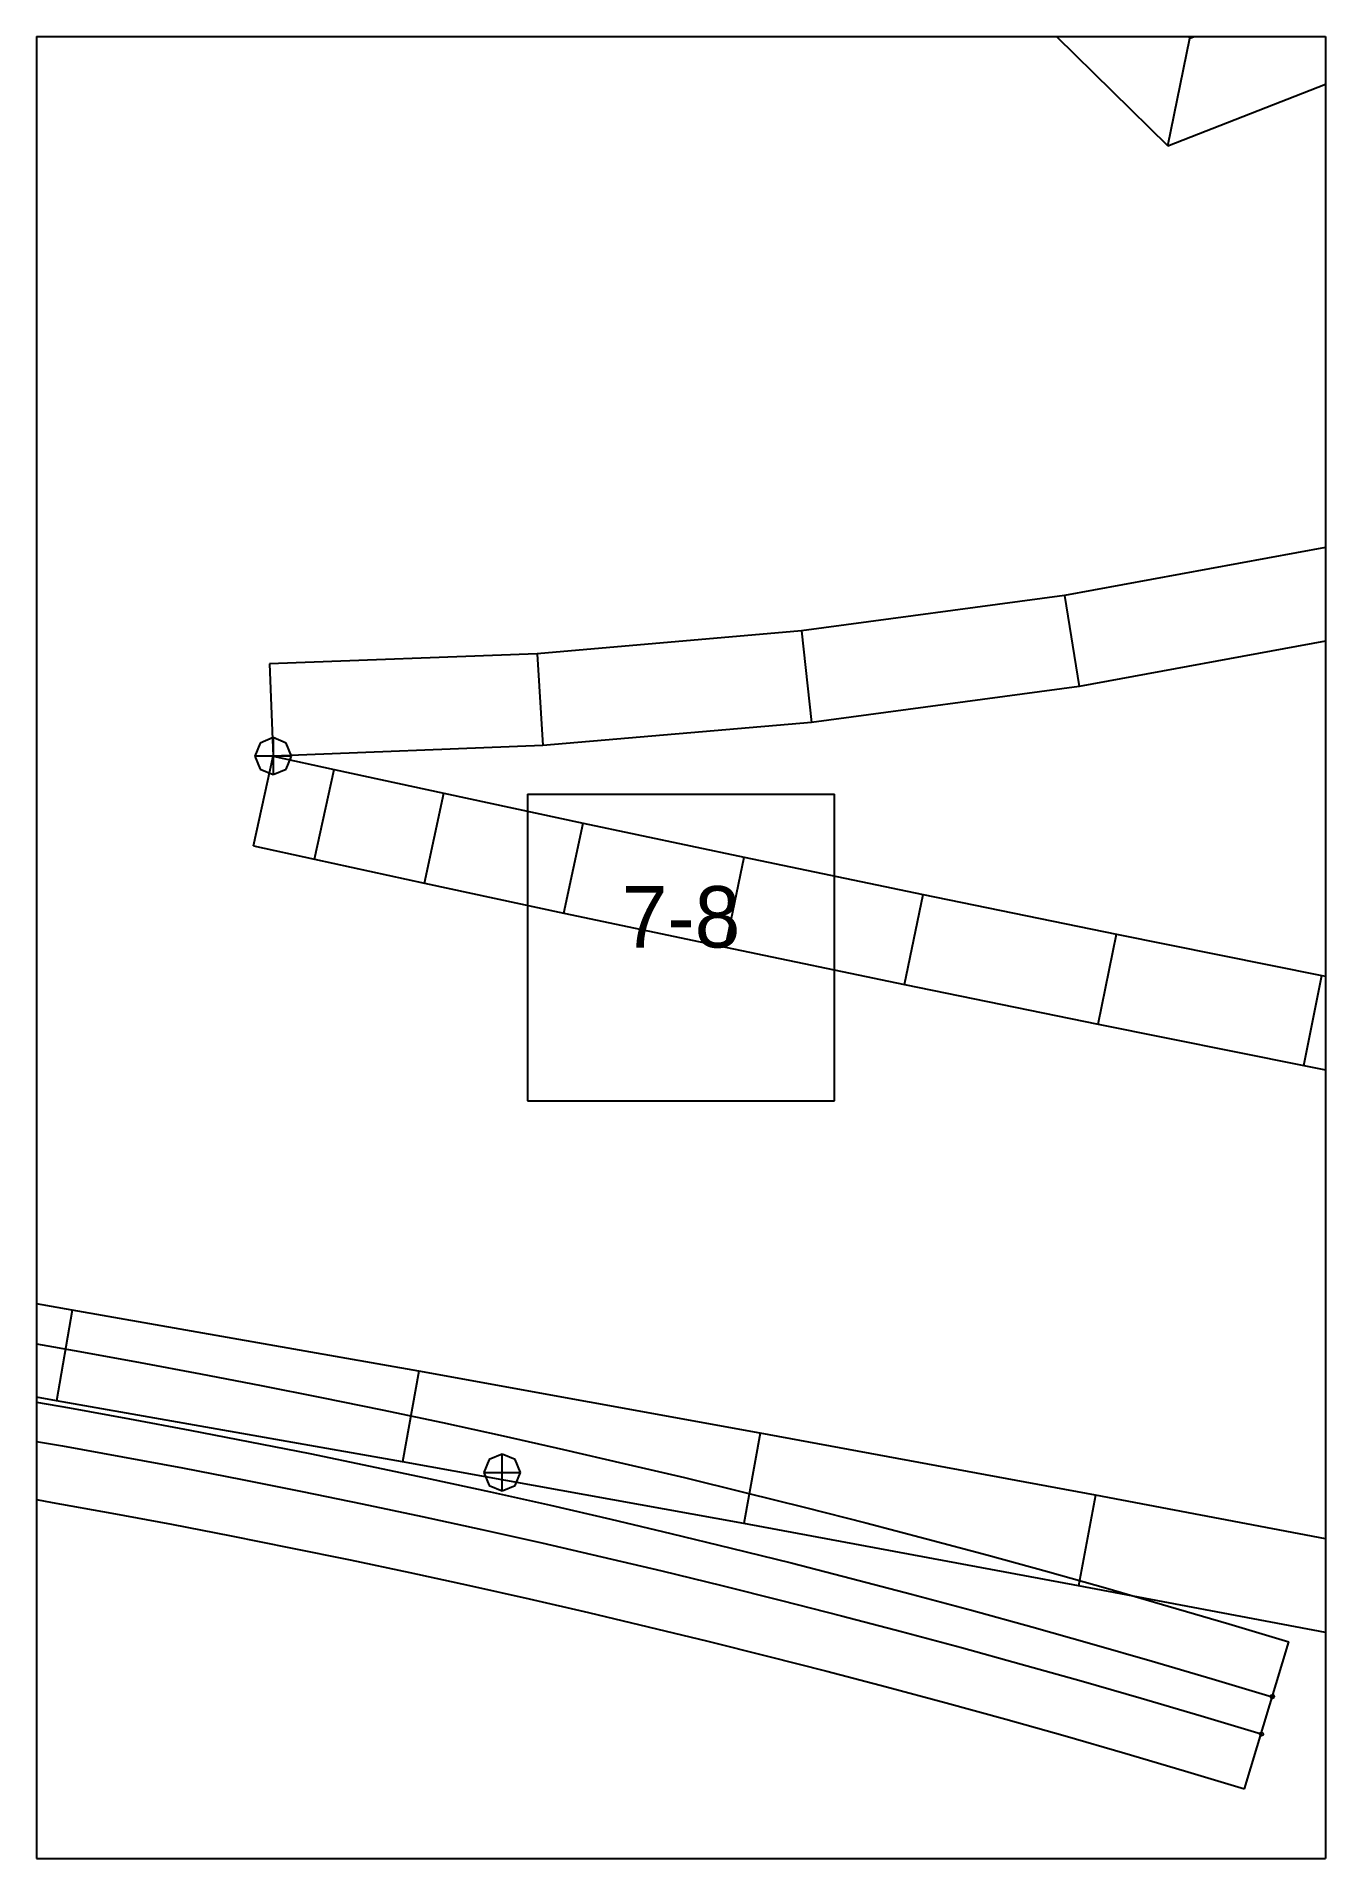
# Paper-space layout 'Plan 7-8' of a CAD drawing. Header units: metres, sheet in millimetres. Extents: x 0 to 210, y 0 to 297.
# The model-space entities are those that its viewports show. They can reach past a viewport. Long polylines and large blocks are cut down to what shows.
import ezdxf
from ezdxf.enums import TextEntityAlignment as Align

# ---------------------------------------------------------------- set-up
doc = ezdxf.new("R2010")
doc.units = ezdxf.units.M
for name, color, linetype in [('default', 7, 'Continuous'), ('mcircles', 7, 'Continuous'), ('TEXTLAYER', 7, 'Continuous'), ('VIEWPORTS', 7, 'Continuous')]:
    doc.layers.add(name, color=color, linetype=linetype)

msp = doc.modelspace()

# ---------------------------------------------------------------- linework, layer by layer
at = {"color": 9}
for p, q in [((1470, -1485), (1470, -1782)), ((1470, -1485), (1470, -1782)), ((1680, -1485), (1680, -1782)), ((1680, -1485), (1680, -1782)), ((1260, -1782), (1470, -1782)), ((1260, -1782), (1470, -1782)), ((1470, -1782), (1680, -1782)), ((1470, -1782), (1470, -2079)), ((1470, -1782), (1680, -1782)), ((1470, -1782), (1470, -2079)), ((1680, -1782), (1890, -1782)), ((1680, -1782), (1680, -2079)), ((1680, -1782), (1890, -1782)), ((1680, -1782), (1680, -2079)), ((1550, -1905.5), (1600, -1905.5)), ((1550, -1905.5), (1550, -1955.5)), ((1600, -1955.5), (1600, -1905.5)), ((1550, -1955.5), (1600, -1955.5)), ((1260, -2079), (1470, -2079)), ((1260, -2079), (1470, -2079)), ((1470, -2079), (1680, -2079)), ((1470, -2079), (1470, -2376)), ((1470, -2079), (1680, -2079)), ((1470, -2079), (1470, -2376)), ((1680, -2079), (1890, -2079)), ((1680, -2079), (1680, -2376)), ((1680, -2079), (1890, -2079)), ((1680, -2079), (1680, -2376))]:
    msp.add_line(p, q, dxfattribs=at)
at = {"layer": 'default', "color": 7, "linetype": 'Continuous'}
for p, q in [((1442.08, -1570.11), (1657.9, -1782.3)), ((1440.04, -1589.15), (1654.32, -1799.82)), ((1657.96, -1782.28), (1657.96, -1673.91)), ((1657.9, -1782.3), (1720.01, -1757.98)), ((1654.32, -1799.82), (1725.14, -1772.07)), ((1654.32, -1799.82), (1657.9, -1782.3)), ((1722.13, -1855.46), (1680.02, -1865.3)), ((1680.02, -1865.3), (1637.49, -1873.13)), ((1680.02, -1865.3), (1683.09, -1879.99)), ((1637.49, -1873.13), (1594.63, -1878.91)), ((1637.49, -1873.13), (1639.85, -1887.94)), ((1594.63, -1878.91), (1551.55, -1882.63)), ((1594.63, -1878.91), (1596.28, -1893.82)), ((1683.09, -1879.99), (1639.85, -1887.94)), ((1551.55, -1882.63), (1507.98, -1884.29)), ((1551.55, -1882.63), (1552.48, -1897.6)), ((1507.98, -1884.29), (1508.55, -1899.29)), ((1639.85, -1887.94), (1596.28, -1893.82)), ((1596.28, -1893.82), (1552.48, -1897.6)), ((1506.43, -1897.17), (1505.55, -1899.29)), ((1508.55, -1896.29), (1506.43, -1897.17)), ((1510.67, -1897.17), (1508.55, -1896.29)), ((1508.55, -1896.29), (1508.55, -1902.29)), ((1552.48, -1897.6), (1508.55, -1899.29)), ((1511.55, -1899.29), (1510.67, -1897.17)), ((1505.36, -1913.95), (1508.55, -1899.29)), ((1505.55, -1899.29), (1506.43, -1901.41)), ((1511.55, -1899.29), (1505.55, -1899.29)), ((1508.55, -1899.29), (1518.52, -1901.46)), ((1510.67, -1901.41), (1511.55, -1899.29)), ((1506.43, -1901.41), (1508.55, -1902.29)), ((1508.55, -1902.29), (1510.67, -1901.41)), ((1515.32, -1916.12), (1518.52, -1901.46)), ((1518.52, -1901.46), (1536.39, -1905.36)), ((1533.21, -1920.02), (1536.39, -1905.36)), ((1536.39, -1905.36), (1559.05, -1910.24)), ((1555.92, -1924.91), (1559.05, -1910.24)), ((1559.05, -1910.24), (1585.31, -1915.79)), ((1505.36, -1913.95), (1515.32, -1916.12)), ((1515.32, -1916.12), (1533.21, -1920.02)), ((1582.23, -1930.47), (1585.31, -1915.79)), ((1585.31, -1915.79), (1614.44, -1921.85)), ((1533.21, -1920.02), (1555.92, -1924.91)), ((1611.41, -1936.54), (1614.44, -1921.85)), ((1614.44, -1921.85), (1645.93, -1928.31)), ((1555.92, -1924.91), (1582.23, -1930.47)), ((1582.23, -1930.47), (1611.41, -1936.54)), ((1642.95, -1943.01), (1645.93, -1928.31)), ((1645.93, -1928.31), (1679.39, -1935.04)), ((1676.46, -1949.75), (1679.39, -1935.04)), ((1679.39, -1935.04), (1714.48, -1941.98)), ((1611.41, -1936.54), (1642.95, -1943.01)), ((1642.95, -1943.01), (1676.46, -1949.75)), ((1676.46, -1949.75), (1711.6, -1956.7)), ((1475.82, -1989.59), (1418.74, -1979.76)), ((1475.82, -1989.59), (1473.24, -2004.37)), ((1532.28, -1999.57), (1475.82, -1989.59)), ((1473.24, -2004.37), (1416.24, -1994.55)), ((1467.18, -1994.62), (1477.04, -1996.35)), ((1477.04, -1996.35), (1486.89, -1998.13)), ((1486.89, -1998.13), (1496.74, -1999.97)), ((1496.74, -1999.97), (1506.59, -2001.88)), ((1532.28, -1999.57), (1529.64, -2014.34)), ((1587.92, -2009.65), (1532.28, -1999.57)), ((1465.57, -2003.83), (1475.37, -2005.55)), ((1529.64, -2014.34), (1473.24, -2004.37)), ((1506.59, -2001.88), (1516.45, -2003.84)), ((1516.45, -2003.84), (1526.3, -2005.87)), ((1475.37, -2005.55), (1485.17, -2007.32)), ((1485.17, -2007.32), (1494.97, -2009.15)), ((1526.3, -2005.87), (1536.15, -2007.95)), ((1464.49, -2010.04), (1474.25, -2011.75)), ((1494.97, -2009.15), (1504.77, -2011.05)), ((1536.15, -2007.95), (1546.01, -2010.1)), ((1546.01, -2010.1), (1555.86, -2012.31)), ((1587.92, -2009.65), (1585.22, -2024.41)), ((1642.5, -2019.79), (1587.92, -2009.65)), ((1474.25, -2011.75), (1484.01, -2013.51)), ((1484.01, -2013.51), (1493.77, -2015.34)), ((1504.77, -2011.05), (1514.56, -2013)), ((1514.56, -2013), (1524.36, -2015.02)), ((1545.86, -2013.06), (1543.74, -2013.93)), ((1547.98, -2013.93), (1545.86, -2013.06)), ((1545.86, -2019.06), (1545.86, -2013.06)), ((1555.86, -2012.31), (1565.71, -2014.58)), ((1493.77, -2015.34), (1503.53, -2017.23)), ((1524.36, -2015.02), (1534.16, -2017.09)), ((1585.22, -2024.41), (1529.64, -2014.34)), ((1543.74, -2013.93), (1542.86, -2016.06)), ((1542.86, -2016.06), (1543.74, -2018.18)), ((1542.86, -2016.06), (1548.86, -2016.06)), ((1548.86, -2016.06), (1547.98, -2013.93)), ((1547.98, -2018.18), (1548.86, -2016.06)), ((1565.71, -2014.58), (1575.56, -2016.91)), ((1462.87, -2019.25), (1472.58, -2020.95)), ((1503.53, -2017.23), (1513.3, -2019.17)), ((1513.3, -2019.17), (1523.06, -2021.18)), ((1534.16, -2017.09), (1543.96, -2019.23)), ((1543.74, -2018.18), (1545.86, -2019.06)), ((1543.96, -2019.23), (1553.76, -2021.42)), ((1545.86, -2019.06), (1547.98, -2018.18)), ((1575.56, -2016.91), (1585.42, -2019.31)), ((1585.42, -2019.31), (1595.27, -2021.77)), ((1472.58, -2020.95), (1482.29, -2022.7)), ((1523.06, -2021.18), (1532.82, -2023.25)), ((1553.76, -2021.42), (1563.56, -2023.68)), ((1595.27, -2021.77), (1605.12, -2024.29)), ((1642.5, -2019.79), (1639.74, -2034.53)), ((1695.74, -2029.87), (1642.5, -2019.79)), ((1482.29, -2022.7), (1492, -2024.52)), ((1492, -2024.52), (1501.71, -2026.4)), ((1532.82, -2023.25), (1542.58, -2025.37)), ((1542.58, -2025.37), (1552.34, -2027.56)), ((1563.56, -2023.68), (1573.36, -2026)), ((1639.74, -2034.53), (1585.22, -2024.41)), ((1605.12, -2024.29), (1614.97, -2026.87)), ((1501.71, -2026.4), (1511.41, -2028.33)), ((1511.41, -2028.33), (1521.12, -2030.33)), ((1552.34, -2027.56), (1562.11, -2029.81)), ((1573.36, -2026), (1583.15, -2028.38)), ((1583.15, -2028.38), (1592.95, -2030.82)), ((1614.97, -2026.87), (1624.83, -2029.51)), ((1521.12, -2030.33), (1530.83, -2032.38)), ((1562.11, -2029.81), (1571.87, -2032.12)), ((1592.95, -2030.82), (1602.75, -2033.33)), ((1624.83, -2029.51), (1634.68, -2032.22)), ((1530.83, -2032.38), (1540.54, -2034.5)), ((1571.87, -2032.12), (1581.63, -2034.49)), ((1602.75, -2033.33), (1612.55, -2035.9)), ((1634.68, -2032.22), (1644.53, -2035)), ((1540.54, -2034.5), (1550.24, -2036.67)), ((1550.24, -2036.67), (1559.95, -2038.91)), ((1581.63, -2034.49), (1591.39, -2036.93)), ((1591.39, -2036.93), (1601.15, -2039.42)), ((1612.55, -2035.9), (1622.35, -2038.53)), ((1692.92, -2044.6), (1639.74, -2034.53)), ((1644.53, -2035), (1654.39, -2037.84)), ((1559.95, -2038.91), (1569.66, -2041.21)), ((1601.15, -2039.42), (1610.92, -2041.98)), ((1622.35, -2038.53), (1632.15, -2041.22)), ((1654.39, -2037.84), (1664.24, -2040.74)), ((1569.66, -2041.21), (1579.37, -2043.57)), ((1610.92, -2041.98), (1620.68, -2044.6)), ((1632.15, -2041.22), (1641.95, -2043.98)), ((1664.24, -2040.74), (1674.02, -2043.68)), ((1579.37, -2043.57), (1589.08, -2045.99)), ((1589.08, -2045.99), (1598.78, -2048.47)), ((1620.68, -2044.6), (1630.44, -2047.29)), ((1641.95, -2043.98), (1651.74, -2046.8)), ((1666.81, -2067.62), (1674.02, -2043.68)), ((1598.78, -2048.47), (1608.49, -2051.01)), ((1630.44, -2047.29), (1640.2, -2050.04)), ((1651.74, -2046.8), (1661.54, -2049.69)), ((1608.49, -2051.01), (1618.2, -2053.62)), ((1640.2, -2050.04), (1649.96, -2052.85)), ((1661.54, -2049.69), (1671.32, -2052.64)), ((1618.2, -2053.62), (1627.91, -2056.29)), ((1649.96, -2052.85), (1659.73, -2055.72)), ((1627.91, -2056.29), (1637.61, -2059.02)), ((1659.73, -2055.72), (1669.51, -2058.67)), ((1637.61, -2059.02), (1647.32, -2061.82)), ((1647.32, -2061.82), (1657.03, -2064.68)), ((1657.03, -2064.68), (1666.81, -2067.62))]:
    msp.add_line(p, q, dxfattribs=at)
at = {"layer": 'mcircles', "color": 7, "linetype": 'Continuous'}
for centre in [(1671.35, -2052.6), (1669.55, -2058.7)]:
    msp.add_circle(centre, 0.3, dxfattribs=at)

# ---------------------------------------------------------------- texts
at = {"layer": 'TEXTLAYER', "color": 1}
msp.add_text('7-8', height=10, dxfattribs=at).set_placement((1575, -1930.5), align=Align.CENTER)

psp = doc.layouts.new('Plan 7-8')

# ---------------------------------------------------------------- viewports
at = {"layer": 'VIEWPORTS'}
psp.add_viewport(center=(105, 148.5), size=(210, 297), view_center_point=(1575, -1930.5), view_height=297, dxfattribs=at)

doc.saveas('drawing.dxf')
